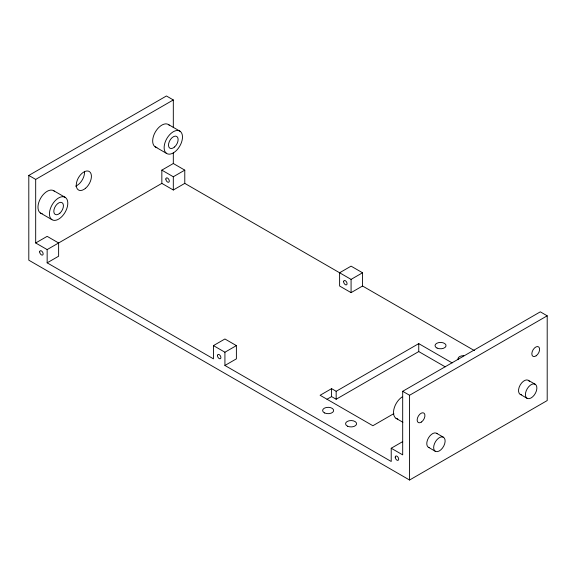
<?xml version="1.0" encoding="UTF-8"?>
<svg xmlns="http://www.w3.org/2000/svg" width="576" height="576" viewBox="0 0 576 576"><rect width="100%" height="100%" fill="white"/><g stroke="black" fill="none" stroke-linecap="round" stroke-linejoin="round"><path stroke-width="0.86" d="M224.921 365.472L236.39 358.848L236.39 345.607L224.921 352.231L224.921 365.472L391.219 461.484L391.219 448.243L402.689 454.867L402.689 391.298L540.317 311.839L547.2 315.814L547.2 400.565L409.572 480.024L28.8 260.186L28.8 175.435L166.428 95.976L173.311 99.943L173.311 127.699M28.8 175.435L35.683 179.402L173.311 99.943M35.683 242.971L47.153 236.354L58.622 242.971L58.622 256.219L47.153 262.836L47.153 249.595L35.683 242.971L35.683 179.402M161.842 183.377L161.842 170.136L173.311 163.512L184.781 170.136L184.781 183.377L173.311 190.001L161.842 183.377L47.153 249.595M161.842 170.136L173.311 176.76L184.781 170.136M47.153 262.836L213.451 358.848L213.451 345.607L224.921 338.983L236.39 345.607M184.781 183.377L351.079 279.389L362.549 272.772L362.549 286.013L474.451 350.618M362.549 272.772L351.079 266.148L339.61 272.772L339.61 286.013L351.079 292.637L362.549 286.013M452.153 362.909L418.745 343.62L336.168 391.298L331.582 388.649L320.112 395.273L372.874 425.729L393.854 413.611M326.995 399.24L331.582 396.598L336.168 399.24L418.745 351.569L445.162 366.818M402.689 391.298L409.572 395.266L547.2 315.814M391.219 448.243L402.689 441.619M168.53 124.589L180 131.213A12.974 7.488 -60 0 1 175.406 151.43A12.974 7.488 -60 0 1 164.527 144.331A12.974 7.488 -60 0 1 180 131.213M155.153 146.815L166.622 153.439M528.314 380.304L535.198 384.271A8.107 4.68 -60 0 1 532.627 396.835A8.107 4.68 -60 0 1 525.607 392.782A8.107 4.68 -60 0 1 535.198 384.271M520.207 394.344L527.09 398.318M53.842 190.807L65.311 197.424A12.974 7.488 -60 0 1 60.718 217.649A12.974 7.488 -60 0 1 49.838 210.55A12.974 7.488 -60 0 1 65.311 197.424M436.565 433.274L443.448 437.249A8.107 4.68 -60 0 1 440.878 449.806A8.107 4.68 -60 0 1 433.85 445.752A8.107 4.68 -60 0 1 443.448 437.249M40.464 213.034L51.934 219.658M396 418.306L402.883 422.273M428.458 447.322L435.334 451.296M213.451 345.607L224.921 352.231M418.745 343.62L418.745 351.569M409.572 395.266L409.572 480.024M351.079 279.389L351.079 292.637M336.168 391.298L336.168 399.24M331.582 388.649L331.582 396.598M173.311 152.77L173.311 163.512M173.311 176.76L173.311 190.001M84.478 171.324A10.706 6.178 -60 0 1 75.55 186.163M429.142 447.602A8.107 4.68 -60 0 1 428.458 437.954A8.107 4.68 -60 0 1 437.148 433.728M521.662 394.726A8.107 4.68 -60 0 1 520.207 384.984A8.107 4.68 -60 0 1 529.373 381.37M156.924 147.485A12.974 7.488 -60 0 1 155.153 132.314A12.974 7.488 -60 0 1 169.265 125.194M42.235 213.703A12.974 7.488 -60 0 1 40.464 198.526A12.974 7.488 -60 0 1 54.576 191.405M458.15 359.676A5.515 3.182 0 0 1 463.766 355.673M397.771 418.975A12.974 7.488 -60 0 1 393.804 409.687A12.974 7.488 -60 0 1 402.113 396.95M421.445 422.028A5.515 3.182 -60 0 0 424.195 413.316A5.515 3.182 -60 0 0 417.478 418.01A5.515 3.182 -60 0 0 421.445 422.028M536.141 355.81A5.515 3.182 -60 0 0 538.884 347.098A5.515 3.182 -60 0 0 532.166 351.792A5.515 3.182 -60 0 0 536.141 355.81M85.579 188.244A10.706 6.178 -60 0 0 89.366 171.562A10.706 6.178 -60 0 0 76.608 182.39A10.706 6.178 -60 0 0 85.579 188.244M165.852 179.078A2.434 1.404 60 0 0 168.437 182.282A2.434 1.404 60 0 0 168.437 178.848A2.434 1.404 60 0 0 165.852 179.078M343.627 281.707A2.434 1.404 60 0 0 346.205 284.918A2.434 1.404 60 0 0 346.205 281.477A2.434 1.404 60 0 0 343.627 281.707M347.609 426.218A5.515 3.182 0 0 0 356.53 424.238A5.515 3.182 0 0 0 349.106 420.768A5.515 3.182 0 0 0 347.609 426.218M324.67 412.978A5.515 3.182 0 0 0 333.59 410.998A5.515 3.182 0 0 0 326.167 407.527A5.515 3.182 0 0 0 324.67 412.978M437.069 348.084A5.515 3.182 0 0 0 445.982 346.104A5.515 3.182 0 0 0 438.559 342.634A5.515 3.182 0 0 0 437.069 348.084M39.694 251.914A2.434 1.404 60 0 0 42.278 255.125A2.434 1.404 60 0 0 42.278 251.683A2.434 1.404 60 0 0 39.694 251.914M217.469 355.594A2.434 1.404 60 0 0 220.046 358.798A2.434 1.404 60 0 0 220.046 355.363A2.434 1.404 60 0 0 217.469 355.594M395.237 457.178A2.434 1.404 60 0 0 397.814 460.39A2.434 1.404 60 0 0 397.814 456.948A2.434 1.404 60 0 0 395.237 457.178M174.557 146.981A6.811 3.931 -60 0 0 176.717 136.426A6.811 3.931 -60 0 0 168.66 143.575A6.811 3.931 -60 0 0 174.557 146.981M59.868 213.192A6.811 3.931 -60 0 0 62.028 202.644A6.811 3.931 -60 0 0 53.964 209.786A6.811 3.931 -60 0 0 59.868 213.192"/></g></svg>
